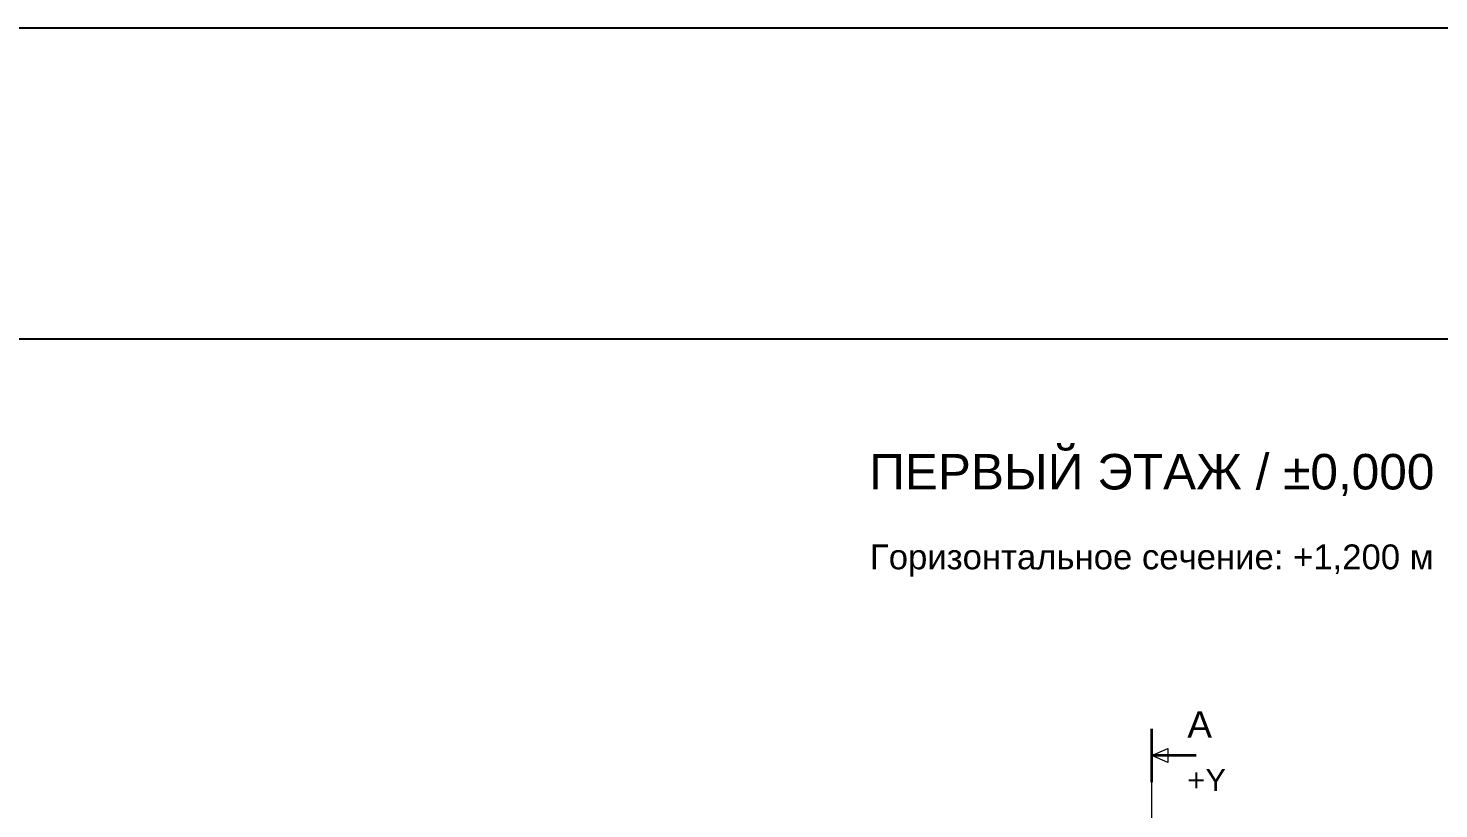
# Paper-space layout '02 Цоколь и первый этаж' of a CAD drawing. Header units: millimetres. Extents: x 10 to 584, y 10 to 410.
# Drawn here: x 308.3 to 467.4, y 322 to 410 of the extents above; entities that cross this region are included whole.
import ezdxf
from ezdxf.enums import TextEntityAlignment as Align

# ---------------------------------------------------------------- set-up
doc = ezdxf.new("R2010")
doc.units = ezdxf.units.MM
for name, color, linetype, lineweight, true_color in [('P_AXIS', 7, 'Continuous', 9, 0x71817c), ('P_CUT', 7, 'Continuous', 35, 0x203e3b), ('P_FRAME', 7, 'Continuous', 25, 0x203e3b), ('P_OUTLINE', 7, 'Continuous', 18, 0x203e3b), ('P_TEXT', 7, 'Continuous', 18, 0x203e3b)]:
    doc.layers.add(name, color=color, linetype=linetype, lineweight=lineweight, true_color=true_color)
doc.styles.add('DOME', font='Arial.ttf')

psp = doc.layouts.new('02 Цоколь и первый этаж')

# ---------------------------------------------------------------- linework, layer by layer
at = {"layer": 'P_AXIS'}
psp.add_line((435, 170), (435, 330), dxfattribs=at)
at = {"layer": 'P_CUT'}
for p, q in [((435, 325), (435, 331)), ((440, 328), (435, 328))]:
    psp.add_line(p, q, dxfattribs=at)
at = {"layer": 'P_FRAME'}
psp.add_line((20, 375), (574, 375), dxfattribs=at)
psp.add_lwpolyline([(584, 10), (584, 410), (10, 410), (10, 10), (584, 10)], dxfattribs=at)
at = {"layer": 'P_OUTLINE'}
psp.add_lwpolyline([(435, 328), (436.8, 328.8), (436.8, 327.2)], close=True, dxfattribs=at)

# ---------------------------------------------------------------- texts
at = {"layer": 'P_TEXT', "style": 'DOME'}
psp.add_text('ПЕРВЫЙ ЭТАЖ / ±0,000', height=4, dxfattribs=at).set_placement((435, 358), align=Align.CENTER)
at = {"layer": 'P_TEXT', "color": 8, "true_color": 0x71817c, "style": 'DOME'}
psp.add_text('Горизонтальное сечение: +1,200 м', height=2.8, dxfattribs=at).set_placement((435, 349), align=Align.CENTER)
at = {"layer": 'P_TEXT', "style": 'DOME'}
psp.add_text('А', height=3, dxfattribs=at).set_placement((439, 330))
at = {"layer": 'P_TEXT', "color": 8, "true_color": 0x71817c, "style": 'DOME'}
psp.add_text('+Y', height=2.5, dxfattribs=at).set_placement((439, 324))

doc.saveas('drawing.dxf')
